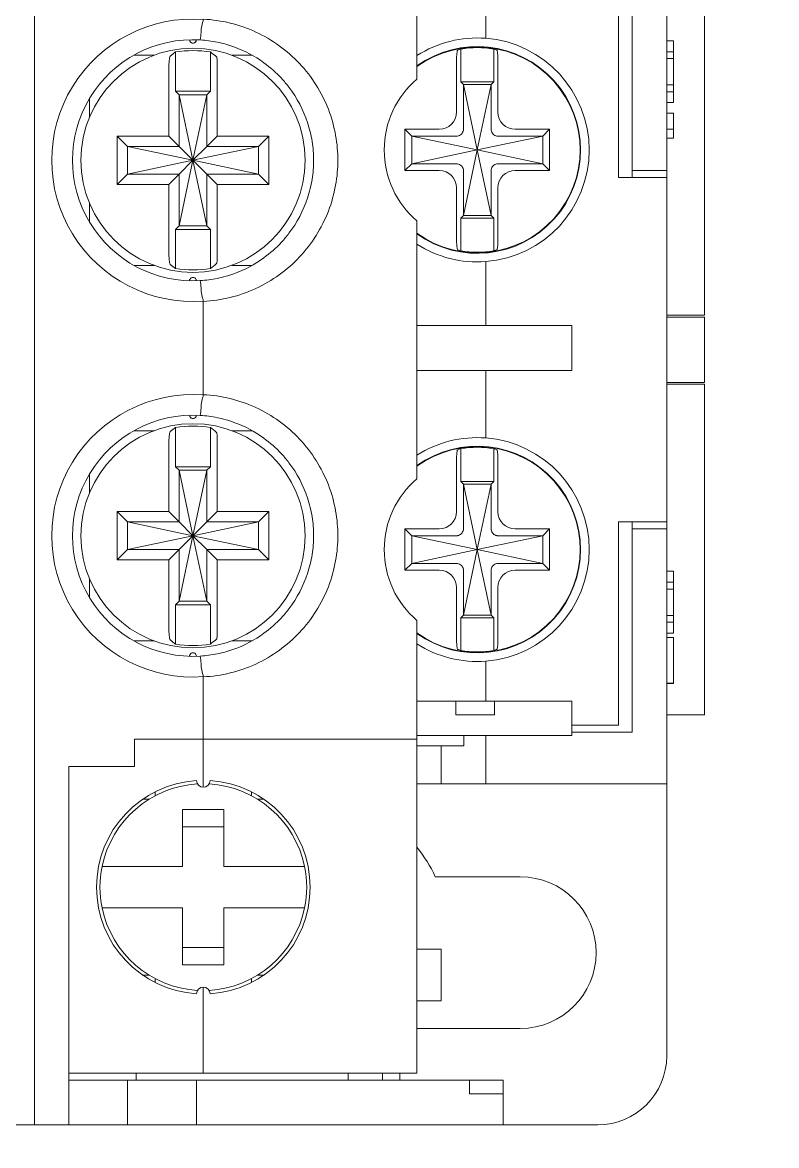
# Model space of a CAD drawing. Header units: millimetres. Extents: x 0 to 5940, y 0 to 4200.
# Drawn here: x 4553.59 to 4575.47, y 2869.21 to 2901.81 of the extents above; entities that cross this region are included whole.
import ezdxf

# ---------------------------------------------------------------- set-up
doc = ezdxf.new("R2010")
doc.units = ezdxf.units.MM
doc.header["$LTSCALE"] = 10
doc.layers.add('가시적인 것(ISO)', color=3, linetype='Continuous', lineweight=5, true_color=0x00ff00)
doc.layers.add('해치(ISO)', color=7, linetype='Continuous', lineweight=5)

msp = doc.modelspace()

# ---------------------------------------------------------------- hatches: boundary and pattern name
at = {"layer": '해치(ISO)'}
h = msp.add_hatch(dxfattribs=at)
h.set_pattern_fill('ANSI31', color=256, scale=254, angle=75.0002, style=0)
h.set_pattern_definition([(120.0002, (0, 0), (-27.49626, -15.87508), [])])
edge = h.paths.add_edge_path()
edge.add_line((4837.737, 3517.714), (4865.237, 3517.714))
edge.add_ellipse((4865.237, 3513.214), major_axis=(0, 4.5), ratio=1, start_angle=270, end_angle=360, ccw=False)
edge.add_line((4869.737, 3513.214), (4869.737, 3485.714))
edge.add_ellipse((4872.737, 3485.714), major_axis=(-3, 0), ratio=1, start_angle=0, end_angle=90)
edge.add_line((4872.737, 3482.714), (4874.737, 3482.714))
edge.add_line((4874.737, 3482.714), (4874.737, 3522.714))
edge.add_line((4874.737, 3522.714), (4834.737, 3522.714))
edge.add_line((4834.737, 3522.714), (4834.737, 3520.714))
edge.add_ellipse((4837.737, 3520.714), major_axis=(-3, 0), ratio=1, start_angle=0, end_angle=90)
edge = h.paths.add_edge_path()
edge.add_line((4079.337, 3482.714), (4081.337, 3482.714))
edge.add_ellipse((4081.337, 3485.714), major_axis=(0, -3), ratio=1, start_angle=0, end_angle=90)
edge.add_line((4084.337, 3485.714), (4084.337, 3513.214))
edge.add_ellipse((4088.837, 3513.214), major_axis=(-4.5, 0), ratio=1, start_angle=270, end_angle=360, ccw=False)
edge.add_line((4088.837, 3517.714), (4116.337, 3517.714))
edge.add_ellipse((4116.337, 3520.714), major_axis=(0, -3), ratio=1, start_angle=0, end_angle=90)
edge.add_line((4119.337, 3520.714), (4119.337, 3522.714))
edge.add_line((4119.337, 3522.714), (4079.337, 3522.714))
edge.add_line((4079.337, 3522.714), (4079.337, 3482.714))
edge = h.paths.add_edge_path()
edge.add_line((4079.337, 2817.314), (4079.337, 2777.314))
edge.add_line((4079.337, 2777.314), (4119.337, 2777.314))
edge.add_line((4119.337, 2777.314), (4119.337, 2779.314))
edge.add_ellipse((4116.337, 2779.314), major_axis=(3, 0), ratio=1, start_angle=0, end_angle=90)
edge.add_line((4116.337, 2782.314), (4088.576, 2782.314))
edge.add_ellipse((4088.576, 2786.814), major_axis=(0, -4.5), ratio=1, start_angle=269.5089, end_angle=360, ccw=False)
edge.add_line((4084.076, 2786.853), (4084.311, 2814.289))
edge.add_ellipse((4081.311, 2814.314), major_axis=(3, -0.026), ratio=1, start_angle=0, end_angle=90.4911)
edge.add_line((4081.311, 2817.314), (4079.337, 2817.314))
edge = h.paths.add_edge_path()
edge.add_line((4869.763, 2814.289), (4869.998, 2786.853))
edge.add_ellipse((4865.499, 2786.814), major_axis=(4.5, 0.039), ratio=1, start_angle=269.5089, end_angle=360, ccw=False)
edge.add_line((4865.499, 2782.314), (4837.737, 2782.314))
edge.add_ellipse((4837.737, 2779.314), major_axis=(0, 3), ratio=1, start_angle=0, end_angle=90)
edge.add_line((4834.737, 2779.314), (4834.737, 2777.314))
edge.add_line((4834.737, 2777.314), (4874.737, 2777.314))
edge.add_line((4874.737, 2777.314), (4874.737, 2817.314))
edge.add_line((4874.737, 2817.314), (4872.763, 2817.314))
edge.add_ellipse((4872.763, 2814.314), major_axis=(0, 3), ratio=1, start_angle=0, end_angle=90.4911)

# ---------------------------------------------------------------- linework, layer by layer
at = {"layer": '가시적인 것(ISO)'}
for p, q in [((4553.937, 2914.814), (4553.937, 2869.814)), ((4565.037, 2914.814), (4565.037, 2900.17)), ((4572.287, 2897.514), (4572.287, 2904.914)), ((4571.287, 2897.514), (4571.287, 2903.414)), ((4570.887, 2903.214), (4570.887, 2897.314)), ((4573.387, 2902.914), (4573.387, 2893.314)), ((4567.037, 2902.614), (4567.037, 2901.355)), ((4558.441, 2901.287), (4558.442, 2901.285)), ((4572.287, 2901.282), (4572.487, 2901.282)), ((4572.487, 2901.282), (4572.487, 2900.965)), ((4556.82, 2900.864), (4557.407, 2900.864)), ((4558.032, 2899.819), (4558.032, 2900.958)), ((4559.042, 2899.819), (4559.042, 2900.958)), ((4559.667, 2900.864), (4560.254, 2900.864)), ((4566.307, 2901.044), (4566.307, 2900.094)), ((4567.267, 2901.044), (4567.267, 2900.094)), ((4568.187, 2900.767), (4568.187, 2900.752)), ((4572.287, 2900.965), (4572.487, 2900.965)), ((4572.287, 2900.768), (4572.487, 2900.768)), ((4572.487, 2900.965), (4572.487, 2900.768)), ((4572.487, 2900.768), (4572.487, 2900.001)), ((4557.837, 2898.514), (4557.837, 2900.52)), ((4559.237, 2900.709), (4559.237, 2898.514)), ((4566.187, 2899.219), (4566.187, 2900.698)), ((4567.387, 2900.698), (4567.387, 2899.219)), ((4568.629, 2900.464), (4568.652, 2900.464)), ((4558.032, 2899.819), (4559.042, 2899.819)), ((4558.137, 2899.714), (4558.032, 2899.819)), ((4558.937, 2899.714), (4559.042, 2899.819)), ((4566.307, 2900.094), (4567.267, 2900.094)), ((4566.387, 2900.014), (4566.307, 2900.094)), ((4566.387, 2900.014), (4566.387, 2898.716)), ((4567.187, 2900.014), (4566.387, 2900.014)), ((4566.787, 2898.114), (4566.387, 2900.014)), ((4566.787, 2898.114), (4567.187, 2900.014)), ((4567.187, 2900.014), (4567.267, 2900.094)), ((4567.187, 2898.716), (4567.187, 2900.014)), ((4572.287, 2900.001), (4572.487, 2900.001)), ((4572.287, 2899.804), (4572.487, 2899.804)), ((4572.487, 2900.001), (4572.487, 2899.804)), ((4572.487, 2899.804), (4572.487, 2899.488)), ((4555.537, 2899.617), (4555.537, 2899.071)), ((4558.537, 2897.814), (4558.137, 2899.714)), ((4558.137, 2899.714), (4558.137, 2898.214)), ((4558.937, 2899.714), (4558.137, 2899.714)), ((4558.537, 2897.814), (4558.937, 2899.714)), ((4558.937, 2898.214), (4558.937, 2899.714)), ((4572.287, 2899.488), (4572.487, 2899.488)), ((4572.287, 2899.179), (4572.487, 2899.179)), ((4572.487, 2899.179), (4572.487, 2898.72)), ((4556.337, 2898.514), (4556.337, 2897.114)), ((4557.837, 2898.514), (4556.337, 2898.514)), ((4556.637, 2898.214), (4556.337, 2898.514)), ((4558.137, 2898.214), (4557.837, 2898.514)), ((4558.937, 2898.214), (4559.237, 2898.514)), ((4560.737, 2898.514), (4559.237, 2898.514)), ((4560.437, 2898.214), (4560.737, 2898.514)), ((4560.737, 2897.114), (4560.737, 2898.514)), ((4564.687, 2898.714), (4564.687, 2897.514)), ((4565.682, 2898.714), (4564.687, 2898.714)), ((4564.887, 2898.514), (4564.687, 2898.714)), ((4564.887, 2898.514), (4564.887, 2897.714)), ((4566.185, 2898.514), (4564.887, 2898.514)), ((4566.787, 2898.114), (4564.887, 2898.514)), ((4566.787, 2898.114), (4568.687, 2898.514)), ((4568.687, 2898.514), (4567.389, 2898.514)), ((4568.887, 2898.714), (4567.892, 2898.714)), ((4568.687, 2898.514), (4568.887, 2898.714)), ((4568.687, 2897.714), (4568.687, 2898.514)), ((4568.887, 2897.514), (4568.887, 2898.714)), ((4572.287, 2898.72), (4572.487, 2898.72)), ((4572.487, 2898.72), (4572.487, 2898.455)), ((4558.537, 2897.814), (4556.637, 2898.214)), ((4556.637, 2898.214), (4556.637, 2897.414)), ((4558.137, 2898.214), (4556.637, 2898.214)), ((4558.537, 2897.814), (4558.137, 2898.214)), ((4558.537, 2897.814), (4558.937, 2898.214)), ((4558.537, 2897.814), (4560.437, 2898.214)), ((4560.437, 2898.214), (4558.937, 2898.214)), ((4560.437, 2897.414), (4560.437, 2898.214)), ((4572.287, 2898.455), (4572.487, 2898.455)), ((4558.537, 2897.814), (4556.637, 2897.414)), ((4558.537, 2897.814), (4558.137, 2895.914)), ((4558.537, 2897.814), (4558.137, 2897.414)), ((4558.537, 2897.814), (4558.937, 2897.414)), ((4558.537, 2897.814), (4560.437, 2897.414)), ((4558.537, 2897.814), (4558.937, 2895.914)), ((4566.787, 2898.114), (4564.887, 2897.714)), ((4566.787, 2898.114), (4566.387, 2896.214)), ((4566.787, 2898.114), (4567.187, 2896.214)), ((4566.787, 2898.114), (4568.687, 2897.714)), ((4564.887, 2897.714), (4564.687, 2897.514)), ((4564.687, 2897.514), (4565.682, 2897.514)), ((4564.887, 2897.714), (4566.185, 2897.714)), ((4566.387, 2897.512), (4566.387, 2896.214)), ((4567.187, 2896.214), (4567.187, 2897.512)), ((4567.389, 2897.714), (4568.687, 2897.714)), ((4567.892, 2897.514), (4568.887, 2897.514)), ((4568.687, 2897.714), (4568.887, 2897.514)), ((4571.287, 2897.314), (4571.287, 2897.514)), ((4571.287, 2897.514), (4572.287, 2897.514)), ((4572.287, 2897.514), (4572.287, 2897.314)), ((4556.637, 2897.414), (4556.337, 2897.114)), ((4556.637, 2897.414), (4558.137, 2897.414)), ((4558.137, 2897.414), (4557.837, 2897.114)), ((4558.137, 2897.414), (4558.137, 2895.914)), ((4558.937, 2897.414), (4559.237, 2897.114)), ((4558.937, 2895.914), (4558.937, 2897.414)), ((4558.937, 2897.414), (4560.437, 2897.414)), ((4560.437, 2897.414), (4560.737, 2897.114)), ((4572.287, 2897.314), (4570.887, 2897.314)), ((4572.287, 2887.314), (4572.287, 2897.314)), ((4556.337, 2897.114), (4557.837, 2897.114)), ((4557.837, 2895.108), (4557.837, 2897.114)), ((4559.237, 2897.114), (4559.237, 2894.919)), ((4559.237, 2897.114), (4560.737, 2897.114)), ((4566.187, 2895.53), (4566.187, 2897.009)), ((4567.387, 2897.009), (4567.387, 2895.53)), ((4555.537, 2896.558), (4555.537, 2896.012)), ((4566.387, 2896.214), (4566.307, 2896.134)), ((4566.387, 2896.214), (4567.187, 2896.214)), ((4567.187, 2896.214), (4567.267, 2896.134)), ((4558.137, 2895.914), (4558.032, 2895.809)), ((4558.137, 2895.914), (4558.937, 2895.914)), ((4558.937, 2895.914), (4559.042, 2895.809)), ((4565.037, 2896.058), (4565.037, 2888.57)), ((4566.307, 2896.134), (4567.267, 2896.134)), ((4566.307, 2896.134), (4566.307, 2895.185)), ((4567.267, 2896.134), (4567.267, 2895.185)), ((4558.032, 2895.809), (4559.042, 2895.809)), ((4558.032, 2894.671), (4558.032, 2895.809)), ((4559.042, 2894.671), (4559.042, 2895.809)), ((4557.407, 2894.764), (4556.82, 2894.764)), ((4560.254, 2894.764), (4559.667, 2894.764)), ((4567.037, 2894.874), (4567.037, 2893.014)), ((4558.632, 2894.346), (4558.633, 2894.344)), ((4558.837, 2893.719), (4558.837, 2891.01)), ((4572.287, 2893.314), (4573.387, 2893.314)), ((4573.387, 2893.264), (4572.287, 2893.264)), ((4573.387, 2891.364), (4573.387, 2893.264)), ((4565.037, 2893.014), (4569.537, 2893.014)), ((4569.537, 2893.014), (4569.537, 2891.714)), ((4565.037, 2891.714), (4569.537, 2891.714)), ((4567.037, 2891.714), (4567.037, 2889.755)), ((4572.287, 2891.364), (4573.387, 2891.364)), ((4572.287, 2891.314), (4573.387, 2891.314)), ((4573.387, 2891.314), (4573.387, 2881.714)), ((4558.441, 2890.387), (4558.442, 2890.385)), ((4558.032, 2888.919), (4558.032, 2890.058)), ((4559.042, 2888.919), (4559.042, 2890.058)), ((4556.82, 2889.964), (4557.407, 2889.964)), ((4559.237, 2889.809), (4559.237, 2887.614)), ((4559.667, 2889.964), (4560.254, 2889.964)), ((4557.837, 2887.614), (4557.837, 2889.62)), ((4566.307, 2889.444), (4566.307, 2888.494)), ((4567.267, 2889.444), (4567.267, 2888.494)), ((4566.187, 2887.619), (4566.187, 2889.098)), ((4567.387, 2889.098), (4567.387, 2887.619)), ((4555.537, 2888.717), (4555.537, 2888.171)), ((4558.032, 2888.919), (4559.042, 2888.919)), ((4558.137, 2888.814), (4558.032, 2888.919)), ((4558.537, 2886.914), (4558.137, 2888.814)), ((4558.137, 2888.814), (4558.137, 2887.314)), ((4558.937, 2888.814), (4558.137, 2888.814)), ((4558.537, 2886.914), (4558.937, 2888.814)), ((4558.937, 2888.814), (4559.042, 2888.919)), ((4558.937, 2887.314), (4558.937, 2888.814)), ((4566.307, 2888.494), (4567.267, 2888.494)), ((4566.387, 2888.414), (4566.307, 2888.494)), ((4566.387, 2888.414), (4566.387, 2887.116)), ((4567.187, 2888.414), (4566.387, 2888.414)), ((4566.787, 2886.514), (4566.387, 2888.414)), ((4566.787, 2886.514), (4567.187, 2888.414)), ((4567.187, 2888.414), (4567.267, 2888.494)), ((4567.187, 2887.116), (4567.187, 2888.414)), ((4556.337, 2887.614), (4556.337, 2886.214)), ((4557.837, 2887.614), (4556.337, 2887.614)), ((4556.637, 2887.314), (4556.337, 2887.614)), ((4558.137, 2887.314), (4557.837, 2887.614)), ((4558.937, 2887.314), (4559.237, 2887.614)), ((4560.737, 2887.614), (4559.237, 2887.614)), ((4560.437, 2887.314), (4560.737, 2887.614)), ((4560.737, 2886.214), (4560.737, 2887.614)), ((4558.537, 2886.914), (4556.637, 2887.314)), ((4556.637, 2887.314), (4556.637, 2886.514)), ((4558.137, 2887.314), (4556.637, 2887.314)), ((4558.537, 2886.914), (4558.137, 2887.314)), ((4558.537, 2886.914), (4558.937, 2887.314)), ((4558.537, 2886.914), (4560.437, 2887.314)), ((4560.437, 2887.314), (4558.937, 2887.314)), ((4560.437, 2886.514), (4560.437, 2887.314)), ((4564.687, 2887.114), (4564.687, 2885.914)), ((4565.682, 2887.114), (4564.687, 2887.114)), ((4564.887, 2886.914), (4564.687, 2887.114)), ((4568.887, 2887.114), (4567.892, 2887.114)), ((4568.687, 2886.914), (4568.887, 2887.114)), ((4568.887, 2885.914), (4568.887, 2887.114)), ((4570.887, 2881.414), (4570.887, 2887.314)), ((4572.287, 2887.314), (4570.887, 2887.314)), ((4571.287, 2887.114), (4571.287, 2887.314)), ((4571.287, 2881.214), (4571.287, 2887.114)), ((4571.287, 2887.114), (4572.287, 2887.114)), ((4572.287, 2887.314), (4572.287, 2887.114)), ((4572.287, 2879.714), (4572.287, 2887.114)), ((4558.537, 2886.914), (4556.637, 2886.514)), ((4558.537, 2886.914), (4558.137, 2885.014)), ((4558.537, 2886.914), (4558.137, 2886.514)), ((4558.537, 2886.914), (4558.937, 2886.514)), ((4558.537, 2886.914), (4560.437, 2886.514)), ((4558.537, 2886.914), (4558.937, 2885.014)), ((4564.887, 2886.914), (4564.887, 2886.114)), ((4566.185, 2886.914), (4564.887, 2886.914)), ((4566.787, 2886.514), (4564.887, 2886.914)), ((4566.787, 2886.514), (4568.687, 2886.914)), ((4568.687, 2886.914), (4567.389, 2886.914)), ((4568.687, 2886.114), (4568.687, 2886.914)), ((4556.637, 2886.514), (4556.337, 2886.214)), ((4556.637, 2886.514), (4558.137, 2886.514)), ((4558.137, 2886.514), (4557.837, 2886.214)), ((4558.137, 2886.514), (4558.137, 2885.014)), ((4558.937, 2886.514), (4559.237, 2886.214)), ((4558.937, 2885.014), (4558.937, 2886.514)), ((4558.937, 2886.514), (4560.437, 2886.514)), ((4560.437, 2886.514), (4560.737, 2886.214)), ((4566.787, 2886.514), (4564.887, 2886.114)), ((4566.787, 2886.514), (4566.387, 2884.614)), ((4566.787, 2886.514), (4567.187, 2884.614)), ((4566.787, 2886.514), (4568.687, 2886.114)), ((4556.337, 2886.214), (4557.837, 2886.214)), ((4557.837, 2884.208), (4557.837, 2886.214)), ((4559.237, 2886.214), (4559.237, 2884.019)), ((4559.237, 2886.214), (4560.737, 2886.214)), ((4564.887, 2886.114), (4564.687, 2885.914)), ((4564.887, 2886.114), (4566.185, 2886.114)), ((4567.389, 2886.114), (4568.687, 2886.114)), ((4568.687, 2886.114), (4568.887, 2885.914)), ((4564.687, 2885.914), (4565.682, 2885.914)), ((4566.387, 2885.912), (4566.387, 2884.614)), ((4567.187, 2884.614), (4567.187, 2885.912)), ((4567.892, 2885.914), (4568.887, 2885.914)), ((4572.287, 2885.882), (4572.487, 2885.882)), ((4572.487, 2885.882), (4572.487, 2885.565)), ((4555.537, 2885.658), (4555.537, 2885.112)), ((4572.287, 2885.565), (4572.487, 2885.565)), ((4572.487, 2885.565), (4572.487, 2885.368)), ((4566.187, 2883.93), (4566.187, 2885.409)), ((4567.387, 2885.409), (4567.387, 2883.93)), ((4572.287, 2885.368), (4572.487, 2885.368)), ((4572.487, 2885.368), (4572.487, 2884.601)), ((4558.137, 2885.014), (4558.032, 2884.909)), ((4558.032, 2884.909), (4559.042, 2884.909)), ((4558.032, 2883.771), (4558.032, 2884.909)), ((4558.137, 2885.014), (4558.937, 2885.014)), ((4558.937, 2885.014), (4559.042, 2884.909)), ((4559.042, 2883.771), (4559.042, 2884.909)), ((4565.037, 2884.458), (4565.037, 2881.014)), ((4566.387, 2884.614), (4566.307, 2884.534)), ((4566.307, 2884.534), (4567.267, 2884.534)), ((4566.307, 2884.534), (4566.307, 2883.585)), ((4566.387, 2884.614), (4567.187, 2884.614)), ((4567.187, 2884.614), (4567.267, 2884.534)), ((4567.267, 2884.534), (4567.267, 2883.585)), ((4572.287, 2884.601), (4572.487, 2884.601)), ((4572.487, 2884.601), (4572.487, 2884.404)), ((4568.652, 2884.164), (4568.629, 2884.164)), ((4572.287, 2884.404), (4572.487, 2884.404)), ((4572.487, 2884.404), (4572.487, 2884.088)), ((4557.407, 2883.864), (4556.82, 2883.864)), ((4560.254, 2883.864), (4559.667, 2883.864)), ((4568.187, 2883.877), (4568.187, 2883.861)), ((4572.287, 2884.088), (4572.487, 2884.088)), ((4572.287, 2883.965), (4572.487, 2883.965)), ((4572.487, 2883.965), (4572.487, 2882.635)), ((4558.632, 2883.446), (4558.633, 2883.444)), ((4567.037, 2883.274), (4567.037, 2882.114)), ((4558.837, 2882.819), (4558.837, 2881.014)), ((4572.287, 2882.635), (4572.487, 2882.635)), ((4572.287, 2882.63), (4572.487, 2882.63)), ((4572.487, 2882.63), (4572.487, 2882.635)), ((4565.037, 2882.114), (4566.162, 2882.114)), ((4567.287, 2882.114), (4566.162, 2882.114)), ((4566.162, 2881.714), (4566.162, 2882.114)), ((4567.287, 2882.114), (4569.537, 2882.114)), ((4567.287, 2881.714), (4567.287, 2882.114)), ((4569.537, 2882.114), (4569.537, 2881.114)), ((4567.287, 2881.714), (4566.162, 2881.714)), ((4572.287, 2881.714), (4573.387, 2881.714)), ((4569.537, 2881.414), (4570.887, 2881.414)), ((4571.287, 2881.214), (4569.537, 2881.214)), ((4558.837, 2881.014), (4556.837, 2881.014)), ((4556.837, 2881.014), (4556.837, 2880.214)), ((4558.837, 2879.614), (4558.837, 2881.014)), ((4558.837, 2881.014), (4565.037, 2881.014)), ((4565.037, 2881.114), (4569.537, 2881.114)), ((4565.037, 2881.014), (4565.037, 2871.314)), ((4566.401, 2881.114), (4566.401, 2880.814)), ((4567.037, 2879.714), (4567.037, 2881.114)), ((4565.901, 2880.814), (4565.037, 2880.814)), ((4565.737, 2879.714), (4565.737, 2880.814)), ((4565.901, 2880.814), (4566.401, 2880.814)), ((4554.937, 2869.814), (4554.937, 2880.214)), ((4556.837, 2880.214), (4554.937, 2880.214)), ((4565.737, 2879.714), (4565.037, 2879.714)), ((4566.237, 2879.714), (4565.737, 2879.714)), ((4567.037, 2879.714), (4566.237, 2879.714)), ((4567.037, 2879.714), (4572.287, 2879.714)), ((4572.287, 2879.714), (4572.287, 2871.814)), ((4557.257, 2879.264), (4557.074, 2879.264)), ((4557.437, 2879.48), (4557.437, 2879.368)), ((4560.237, 2879.48), (4560.237, 2879.368)), ((4560.6, 2879.264), (4560.418, 2879.264)), ((4558.237, 2877.314), (4558.237, 2878.964)), ((4559.437, 2878.964), (4558.237, 2878.964)), ((4559.437, 2877.314), (4559.437, 2878.964)), ((4558.237, 2878.464), (4559.437, 2878.464)), ((4556.205, 2877.314), (4558.237, 2877.314)), ((4559.437, 2877.314), (4561.47, 2877.314)), ((4568.037, 2877.014), (4565.568, 2877.014)), ((4556.205, 2876.114), (4558.237, 2876.114)), ((4558.237, 2874.464), (4558.237, 2876.114)), ((4559.437, 2876.114), (4561.47, 2876.114)), ((4559.437, 2874.464), (4559.437, 2876.114)), ((4558.237, 2874.964), (4559.437, 2874.964)), ((4565.037, 2874.914), (4565.737, 2874.914)), ((4565.737, 2873.414), (4565.737, 2874.914)), ((4559.437, 2874.464), (4558.237, 2874.464)), ((4557.257, 2874.164), (4557.074, 2874.164)), ((4557.437, 2873.948), (4557.437, 2874.061)), ((4560.237, 2873.948), (4560.237, 2874.061)), ((4560.6, 2874.164), (4560.418, 2874.164)), ((4558.837, 2871.314), (4558.837, 2873.814)), ((4565.737, 2873.414), (4565.037, 2873.414)), ((4565.037, 2872.614), (4568.037, 2872.614)), ((4558.837, 2871.314), (4554.937, 2871.314)), ((4556.637, 2871.114), (4554.937, 2871.114)), ((4556.637, 2871.114), (4558.637, 2871.114)), ((4556.637, 2869.814), (4556.637, 2871.114)), ((4556.887, 2871.114), (4556.887, 2871.314)), ((4558.637, 2871.114), (4566.558, 2871.114)), ((4558.637, 2871.114), (4558.637, 2870.514)), ((4558.837, 2871.314), (4565.037, 2871.314)), ((4563.037, 2871.114), (4563.037, 2871.314)), ((4564.037, 2871.314), (4564.037, 2871.114)), ((4564.537, 2871.114), (4564.537, 2871.314)), ((4566.558, 2871.114), (4566.558, 2870.714)), ((4566.558, 2871.114), (4567.537, 2871.114)), ((4567.537, 2871.114), (4567.537, 2870.714)), ((4558.637, 2869.814), (4558.637, 2870.514)), ((4567.537, 2870.714), (4566.558, 2870.714)), ((4567.537, 2869.814), (4567.537, 2870.714)), ((4553.937, 2869.814), (4552.937, 2869.814)), ((4553.937, 2869.814), (4554.937, 2869.814)), ((4554.937, 2869.814), (4556.637, 2869.814)), ((4558.637, 2869.814), (4556.637, 2869.814)), ((4558.637, 2869.814), (4567.537, 2869.814)), ((4570.287, 2869.814), (4567.537, 2869.814))]:
    msp.add_line(p, q, dxfattribs=at)
for centre in [(4558.537, 2897.814), (4558.537, 2886.914)]:
    msp.add_circle(centre, 3.253, dxfattribs=at)
for centre, radius, start, end in [((4558.537, 2897.814), 4.1, 85.8277, 274.1723), ((4558.537, 2897.814), 3.5, 86.5388, 273.4616), ((4558.537, 2901.316), 0.1, 182.0242, 357.997), ((4558.537, 2901.314), 0.1, 197.2693, 359.1816), ((4566.787, 2898.114), 3.25, 85.5883, 122.579), ((4566.787, 2898.114), 3, 234.3147, 125.6853), ((4566.787, 2898.114), 2.986, 234.1203, 125.8797), ((4566.787, 2898.114), 2.969, 80.6948, 99.3052), ((4566.787, 2898.114), 3.25, 274.4117, 85.5883), ((4558.537, 2897.814), 3.184, 80.8733, 99.1267), ((4566.787, 2898.114), 2.7, 130.4021, 229.5979), ((4566.787, 2898.114), 3.25, 237.421, 274.4117), ((4566.787, 2898.114), 2.969, 260.6948, 279.3052), ((4558.537, 2897.814), 3.184, 260.8733, 279.1267), ((4558.537, 2894.316), 0.1, 359.6124, 180.3664), ((4558.537, 2894.314), 0.1, 0.8184, 17.2693), ((4558.537, 2886.914), 4.1, 85.8277, 274.1723), ((4558.537, 2886.914), 3.5, 86.5388, 273.4616), ((4558.537, 2890.416), 0.1, 182.0242, 357.997), ((4558.537, 2890.414), 0.1, 197.2693, 359.1705), ((4558.537, 2886.914), 3.184, 80.8733, 99.1267), ((4566.787, 2886.514), 3.25, 85.5883, 122.579), ((4566.787, 2886.514), 3.25, 274.4117, 85.5883), ((4566.787, 2886.514), 3, 234.3147, 125.6853), ((4566.787, 2886.514), 2.986, 234.1203, 125.8797), ((4566.787, 2886.514), 2.969, 80.6948, 99.3052), ((4566.787, 2886.514), 2.7, 130.4021, 229.5979), ((4558.537, 2886.914), 3.184, 260.8733, 279.1267), ((4558.537, 2883.416), 0.1, 359.6124, 180.3664), ((4566.787, 2886.514), 3.25, 237.421, 274.4117), ((4566.787, 2886.514), 2.969, 260.6948, 279.3052), ((4558.537, 2883.414), 0.1, 1.2585, 17.2693), ((4558.837, 2876.714), 3.1, 93.6971, 266.3029), ((4558.837, 2876.714), 3, 93.2546, 168.463), ((4558.837, 2879.814), 0.2, 181.8486, 270), ((4558.837, 2879.814), 0.2, 270, 358.1514), ((4558.837, 2876.714), 3, 11.537, 86.7454), ((4558.837, 2876.714), 3.1, 273.6971, 86.3029), ((4561.837, 2875.314), 4.1, 24.4963, 38.6947), ((4558.837, 2876.714), 3, 168.463, 191.537), ((4558.837, 2876.714), 3, 348.463, 11.537), ((4568.037, 2874.814), 2.2, 270, 90), ((4558.837, 2876.714), 3, 191.537, 266.7454), ((4558.837, 2876.714), 3, 273.2546, 348.463), ((4558.837, 2873.614), 0.2, 90, 178.1514), ((4558.837, 2873.614), 0.2, 1.8486, 90), ((4570.287, 2871.814), 2, 270, 0)]:
    msp.add_arc(centre, radius, start, end, dxfattribs=at)
for centre, major_axis, ratio, start_param, end_param in [((4561.612, 2897.814), (-5.272, 0), 0.812287, 5.45886, 5.499406), ((4559.222, 2900.712), (0, 0.103), 0.145709, 4.680673, 6.162078), ((4567.19, 2632.561), (0.023, 268.637), 0.099501, 0.03389, 0.037279), ((4566.385, 2632.561), (-0.023, 268.637), 0.099501, 6.245907, 6.249295), ((4565.649, 2899.253), (-0.393, 0.393), 0.939231, 2.387521, 3.895664), ((4567.926, 2899.253), (0.393, 0.393), 0.939231, 2.387521, 3.895664), ((4565.649, 2896.976), (-0.393, -0.393), 0.939231, 2.387521, 3.895664), ((4567.926, 2896.976), (0.393, -0.393), 0.939231, 2.387521, 3.895664), ((4567.19, 3163.667), (0.023, -268.637), 0.099501, 6.245907, 6.249295), ((4566.385, 3163.667), (-0.023, -268.637), 0.099501, 0.03389, 0.037279), ((4559.222, 2894.916), (0, -0.103), 0.145709, 0.121107, 1.602512), ((4561.612, 2897.814), (-5.272, 0), 0.812287, 0.783779, 0.824325), ((4561.612, 2886.914), (-5.272, 0), 0.812287, 5.45886, 5.499406), ((4559.222, 2889.812), (0, 0.103), 0.145709, 4.680673, 6.162078), ((4567.19, 2620.961), (0.023, 268.637), 0.099501, 0.03389, 0.037279), ((4566.385, 2620.961), (-0.023, 268.637), 0.099501, 6.245907, 6.249295), ((4565.649, 2887.653), (-0.393, 0.393), 0.939231, 2.387521, 3.895664), ((4567.926, 2887.653), (0.393, 0.393), 0.939231, 2.387521, 3.895664), ((4565.649, 2885.376), (-0.393, -0.393), 0.939231, 2.387521, 3.895664), ((4567.926, 2885.376), (0.393, -0.393), 0.939231, 2.387521, 3.895664), ((4561.612, 2886.914), (-5.272, 0), 0.812287, 0.783779, 0.824325), ((4559.222, 2884.016), (0, -0.103), 0.145709, 0.121107, 1.602512), ((4567.19, 3152.067), (0.023, -268.637), 0.099501, 6.245907, 6.249295), ((4566.385, 3152.067), (-0.023, -268.637), 0.099501, 0.03389, 0.037279)]:
    msp.add_ellipse(centre, major_axis=major_axis, ratio=ratio, start_param=start_param, end_param=end_param, dxfattribs=at)
for points, knots in [([(4558.837, 2901.906), (4558.832, 2901.845), (4558.775, 2901.721), (4558.775, 2901.522), (4558.756, 2901.381), (4558.749, 2901.308)], [0, 0, 0, 0, 0.3333333, 0.6666667, 0.9999891, 0.9999891, 0.9999891, 0.9999891]), ([(4562.742, 2897.814), (4562.742, 2898.275), (4562.662, 2898.785), (4562.275, 2899.787), (4561.989, 2900.238), (4561.27, 2901.005), (4560.838, 2901.316), (4559.88, 2901.758), (4559.363, 2901.884), (4558.837, 2901.91)], [0.0000087, 0.0000087, 0.0000087, 0.0000087, 0.1381093, 0.1381093, 0.2717903, 0.2717903, 0.4060661, 0.4060661, 0.540836, 0.540836, 0.540836, 0.540836]), ([(4562.037, 2897.814), (4562.037, 2897.998), (4562.023, 2898.181), (4561.965, 2898.548), (4561.92, 2898.732), (4561.739, 2899.28), (4561.557, 2899.626), (4561.254, 2900.024), (4561.181, 2900.111), (4560.95, 2900.36), (4560.78, 2900.511), (4560.329, 2900.839), (4560.035, 2900.995), (4559.567, 2901.163), (4559.407, 2901.209), (4559.081, 2901.276), (4558.915, 2901.298), (4558.749, 2901.308)], [-0.5346584, -0.5346584, -0.5346584, -0.5346584, -0.479628, -0.479628, -0.4229839, -0.4229839, -0.3059521, -0.3059521, -0.2716372, -0.2716372, -0.2029944, -0.2029944, -0.101924, -0.101924, -0.0511317, -0.0511317, -0.0000024, -0.0000024, -0.0000024, -0.0000024]), ([(4557.878, 2900.837), (4557.874, 2900.834), (4557.869, 2900.824), (4557.86, 2900.797), (4557.854, 2900.77), (4557.847, 2900.715), (4557.843, 2900.676), (4557.839, 2900.604), (4557.837, 2900.559), (4557.837, 2900.52)], [-0.17876728, -0.17876728, -0.17876728, -0.17876728, -0.17013354, -0.17013354, -0.1586667, -0.1586667, -0.1470591, -0.1470591, -0.13549575, -0.13549575, -0.13549575, -0.13549575]), ([(4566.217, 2901.011), (4566.213, 2901.01), (4566.209, 2901.001), (4566.202, 2900.971), (4566.199, 2900.945), (4566.193, 2900.891), (4566.191, 2900.853), (4566.188, 2900.782), (4566.187, 2900.737), (4566.187, 2900.698)], [-0.17980618, -0.17980618, -0.17980618, -0.17980618, -0.16921375, -0.16921375, -0.15789712, -0.15789712, -0.14644246, -0.14644246, -0.1349595, -0.1349595, -0.1349595, -0.1349595]), ([(4567.387, 2900.698), (4567.387, 2900.737), (4567.386, 2900.782), (4567.384, 2900.853), (4567.381, 2900.891), (4567.376, 2900.945), (4567.372, 2900.971), (4567.365, 2901.001), (4567.361, 2901.01), (4567.358, 2901.011)], [-0.04536887, -0.04536887, -0.04536887, -0.04536887, -0.03388591, -0.03388591, -0.02243125, -0.02243125, -0.01111462, -0.01111462, -0.00052219, -0.00052219, -0.00052219, -0.00052219]), ([(4566.209, 2898.516), (4566.212, 2898.516), (4566.214, 2898.517), (4566.236, 2898.52), (4566.256, 2898.527), (4566.294, 2898.548), (4566.312, 2898.561), (4566.341, 2898.59), (4566.354, 2898.607), (4566.374, 2898.645), (4566.381, 2898.666), (4566.385, 2898.688), (4566.385, 2898.69), (4566.386, 2898.692)], [-0.22101525, -0.22101525, -0.22101525, -0.22101525, -0.22033952, -0.22033952, -0.21426387, -0.21426387, -0.20818821, -0.20818821, -0.20211255, -0.20211255, -0.19603689, -0.19603689, -0.19536116, -0.19536116, -0.19536116, -0.19536116]), ([(4567.189, 2898.692), (4567.189, 2898.69), (4567.19, 2898.688), (4567.193, 2898.666), (4567.2, 2898.645), (4567.221, 2898.607), (4567.234, 2898.59), (4567.263, 2898.561), (4567.28, 2898.548), (4567.318, 2898.527), (4567.339, 2898.52), (4567.361, 2898.517), (4567.363, 2898.516), (4567.365, 2898.516)], [0.01709808, 0.01709808, 0.01709808, 0.01709808, 0.01777381, 0.01777381, 0.02384946, 0.02384946, 0.02992512, 0.02992512, 0.03600078, 0.03600078, 0.04207644, 0.04207644, 0.04275217, 0.04275217, 0.04275217, 0.04275217]), ([(4558.749, 2894.321), (4558.915, 2894.331), (4559.081, 2894.353), (4559.407, 2894.42), (4559.567, 2894.465), (4560.035, 2894.634), (4560.329, 2894.789), (4560.78, 2895.118), (4560.95, 2895.269), (4561.181, 2895.518), (4561.254, 2895.605), (4561.557, 2896.003), (4561.739, 2896.349), (4561.92, 2896.897), (4561.965, 2897.081), (4562.023, 2897.448), (4562.037, 2897.631), (4562.037, 2897.814)], [-0.5343716, -0.5343716, -0.5343716, -0.5343716, -0.4832641, -0.4832641, -0.4324929, -0.4324929, -0.3314506, -0.3314506, -0.2628377, -0.2628377, -0.2285422, -0.2285422, -0.1115859, -0.1115859, -0.0549919, -0.0549919, -0.0000179, -0.0000179, -0.0000179, -0.0000179]), ([(4558.837, 2893.719), (4559.363, 2893.744), (4559.88, 2893.87), (4560.838, 2894.313), (4561.27, 2894.623), (4561.99, 2895.391), (4562.275, 2895.843), (4562.66, 2896.839), (4562.742, 2897.347), (4562.742, 2897.814)], [0.0003312, 0.0003312, 0.0003312, 0.0003312, 0.1605799, 0.1605799, 0.3203218, 0.3203218, 0.479331, 0.479331, 0.6418624, 0.6418624, 0.6418624, 0.6418624]), ([(4566.386, 2897.537), (4566.385, 2897.539), (4566.385, 2897.541), (4566.381, 2897.563), (4566.374, 2897.583), (4566.354, 2897.621), (4566.341, 2897.639), (4566.312, 2897.668), (4566.294, 2897.681), (4566.256, 2897.701), (4566.236, 2897.708), (4566.214, 2897.712), (4566.212, 2897.712), (4566.209, 2897.713)], [0.01709808, 0.01709808, 0.01709808, 0.01709808, 0.01777381, 0.01777381, 0.02384946, 0.02384946, 0.02992512, 0.02992512, 0.03600078, 0.03600078, 0.04207644, 0.04207644, 0.04275217, 0.04275217, 0.04275217, 0.04275217]), ([(4567.365, 2897.713), (4567.363, 2897.712), (4567.361, 2897.712), (4567.339, 2897.708), (4567.318, 2897.701), (4567.28, 2897.681), (4567.263, 2897.668), (4567.234, 2897.639), (4567.221, 2897.621), (4567.2, 2897.583), (4567.193, 2897.563), (4567.19, 2897.541), (4567.189, 2897.539), (4567.189, 2897.537)], [-0.22101525, -0.22101525, -0.22101525, -0.22101525, -0.22033952, -0.22033952, -0.21426387, -0.21426387, -0.20818821, -0.20818821, -0.20211255, -0.20211255, -0.19603689, -0.19603689, -0.19536116, -0.19536116, -0.19536116, -0.19536116]), ([(4566.187, 2895.53), (4566.187, 2895.492), (4566.188, 2895.447), (4566.191, 2895.376), (4566.193, 2895.338), (4566.199, 2895.283), (4566.202, 2895.257), (4566.209, 2895.228), (4566.213, 2895.218), (4566.217, 2895.217)], [-0.04536887, -0.04536887, -0.04536887, -0.04536887, -0.03388591, -0.03388591, -0.02243125, -0.02243125, -0.01111462, -0.01111462, -0.00052219, -0.00052219, -0.00052219, -0.00052219]), ([(4567.358, 2895.217), (4567.361, 2895.218), (4567.365, 2895.228), (4567.372, 2895.257), (4567.376, 2895.283), (4567.381, 2895.338), (4567.384, 2895.376), (4567.386, 2895.447), (4567.387, 2895.492), (4567.387, 2895.53)], [-0.17980618, -0.17980618, -0.17980618, -0.17980618, -0.16921375, -0.16921375, -0.15789712, -0.15789712, -0.14644246, -0.14644246, -0.1349595, -0.1349595, -0.1349595, -0.1349595]), ([(4557.837, 2895.108), (4557.837, 2895.07), (4557.839, 2895.024), (4557.843, 2894.953), (4557.847, 2894.914), (4557.854, 2894.858), (4557.86, 2894.832), (4557.869, 2894.804), (4557.874, 2894.795), (4557.878, 2894.791)], [-0.04583445, -0.04583445, -0.04583445, -0.04583445, -0.0342711, -0.0342711, -0.02266351, -0.02266351, -0.01119667, -0.01119667, -0.00256293, -0.00256293, -0.00256293, -0.00256293]), ([(4558.749, 2894.321), (4558.756, 2894.248), (4558.775, 2894.107), (4558.775, 2893.908), (4558.832, 2893.783), (4558.837, 2893.722)], [0.0000195, 0.0000195, 0.0000195, 0.0000195, 0.3333333, 0.6666667, 1, 1, 1, 1]), ([(4558.837, 2891.006), (4558.832, 2890.945), (4558.775, 2890.821), (4558.775, 2890.622), (4558.756, 2890.481), (4558.749, 2890.408)], [0, 0, 0, 0, 0.3333333, 0.6666667, 0.9999891, 0.9999891, 0.9999891, 0.9999891]), ([(4562.742, 2886.914), (4562.742, 2887.375), (4562.662, 2887.885), (4562.275, 2888.887), (4561.989, 2889.338), (4561.27, 2890.105), (4560.838, 2890.416), (4559.88, 2890.858), (4559.363, 2890.984), (4558.837, 2891.01)], [0.0000087, 0.0000087, 0.0000087, 0.0000087, 0.1381093, 0.1381093, 0.2717903, 0.2717903, 0.4060661, 0.4060661, 0.540836, 0.540836, 0.540836, 0.540836]), ([(4562.037, 2886.914), (4562.037, 2887.098), (4562.023, 2887.281), (4561.965, 2887.648), (4561.92, 2887.832), (4561.739, 2888.38), (4561.557, 2888.726), (4561.254, 2889.124), (4561.181, 2889.211), (4560.95, 2889.46), (4560.78, 2889.611), (4560.329, 2889.939), (4560.035, 2890.095), (4559.567, 2890.263), (4559.407, 2890.309), (4559.081, 2890.376), (4558.915, 2890.398), (4558.749, 2890.408)], [-0.5346584, -0.5346584, -0.5346584, -0.5346584, -0.479628, -0.479628, -0.4229839, -0.4229839, -0.3059521, -0.3059521, -0.2716372, -0.2716372, -0.2029944, -0.2029944, -0.101924, -0.101924, -0.0511317, -0.0511317, -0.0000024, -0.0000024, -0.0000024, -0.0000024]), ([(4557.878, 2889.937), (4557.874, 2889.934), (4557.869, 2889.924), (4557.86, 2889.897), (4557.854, 2889.87), (4557.847, 2889.815), (4557.843, 2889.776), (4557.839, 2889.704), (4557.837, 2889.659), (4557.837, 2889.62)], [-0.17876728, -0.17876728, -0.17876728, -0.17876728, -0.17013354, -0.17013354, -0.1586667, -0.1586667, -0.1470591, -0.1470591, -0.13549575, -0.13549575, -0.13549575, -0.13549575]), ([(4566.217, 2889.411), (4566.213, 2889.41), (4566.209, 2889.401), (4566.202, 2889.371), (4566.199, 2889.345), (4566.193, 2889.291), (4566.191, 2889.253), (4566.188, 2889.182), (4566.187, 2889.137), (4566.187, 2889.098)], [-0.17980618, -0.17980618, -0.17980618, -0.17980618, -0.16921375, -0.16921375, -0.15789712, -0.15789712, -0.14644246, -0.14644246, -0.1349595, -0.1349595, -0.1349595, -0.1349595]), ([(4567.387, 2889.098), (4567.387, 2889.137), (4567.386, 2889.182), (4567.384, 2889.253), (4567.381, 2889.291), (4567.376, 2889.345), (4567.372, 2889.371), (4567.365, 2889.401), (4567.361, 2889.41), (4567.358, 2889.411)], [-0.04536887, -0.04536887, -0.04536887, -0.04536887, -0.03388591, -0.03388591, -0.02243125, -0.02243125, -0.01111462, -0.01111462, -0.00052219, -0.00052219, -0.00052219, -0.00052219]), ([(4566.209, 2886.916), (4566.212, 2886.916), (4566.214, 2886.917), (4566.236, 2886.92), (4566.256, 2886.927), (4566.294, 2886.948), (4566.312, 2886.961), (4566.341, 2886.99), (4566.354, 2887.007), (4566.374, 2887.045), (4566.381, 2887.066), (4566.385, 2887.088), (4566.385, 2887.09), (4566.386, 2887.092)], [-0.22101525, -0.22101525, -0.22101525, -0.22101525, -0.22033952, -0.22033952, -0.21426387, -0.21426387, -0.20818821, -0.20818821, -0.20211255, -0.20211255, -0.19603689, -0.19603689, -0.19536116, -0.19536116, -0.19536116, -0.19536116]), ([(4567.189, 2887.092), (4567.189, 2887.09), (4567.19, 2887.088), (4567.193, 2887.066), (4567.2, 2887.045), (4567.221, 2887.007), (4567.234, 2886.99), (4567.263, 2886.961), (4567.28, 2886.948), (4567.318, 2886.927), (4567.339, 2886.92), (4567.361, 2886.917), (4567.363, 2886.916), (4567.365, 2886.916)], [0.01709808, 0.01709808, 0.01709808, 0.01709808, 0.01777381, 0.01777381, 0.02384946, 0.02384946, 0.02992512, 0.02992512, 0.03600078, 0.03600078, 0.04207644, 0.04207644, 0.04275217, 0.04275217, 0.04275217, 0.04275217]), ([(4558.749, 2883.421), (4558.915, 2883.431), (4559.081, 2883.453), (4559.407, 2883.52), (4559.567, 2883.565), (4560.035, 2883.734), (4560.329, 2883.889), (4560.78, 2884.218), (4560.95, 2884.369), (4561.181, 2884.618), (4561.254, 2884.705), (4561.557, 2885.103), (4561.739, 2885.449), (4561.92, 2885.997), (4561.965, 2886.181), (4562.023, 2886.548), (4562.037, 2886.731), (4562.037, 2886.914)], [-0.5343716, -0.5343716, -0.5343716, -0.5343716, -0.4832641, -0.4832641, -0.4324929, -0.4324929, -0.3314506, -0.3314506, -0.2628377, -0.2628377, -0.2285422, -0.2285422, -0.1115859, -0.1115859, -0.0549919, -0.0549919, -0.0000179, -0.0000179, -0.0000179, -0.0000179]), ([(4558.837, 2882.819), (4559.363, 2882.844), (4559.88, 2882.97), (4560.838, 2883.413), (4561.27, 2883.723), (4561.99, 2884.491), (4562.275, 2884.943), (4562.66, 2885.939), (4562.742, 2886.447), (4562.742, 2886.914)], [0.0003312, 0.0003312, 0.0003312, 0.0003312, 0.1605799, 0.1605799, 0.3203218, 0.3203218, 0.479331, 0.479331, 0.6418624, 0.6418624, 0.6418624, 0.6418624]), ([(4566.386, 2885.937), (4566.385, 2885.939), (4566.385, 2885.941), (4566.381, 2885.963), (4566.374, 2885.983), (4566.354, 2886.021), (4566.341, 2886.039), (4566.312, 2886.068), (4566.294, 2886.081), (4566.256, 2886.101), (4566.236, 2886.108), (4566.214, 2886.112), (4566.212, 2886.112), (4566.209, 2886.113)], [0.01709808, 0.01709808, 0.01709808, 0.01709808, 0.01777381, 0.01777381, 0.02384946, 0.02384946, 0.02992512, 0.02992512, 0.03600078, 0.03600078, 0.04207644, 0.04207644, 0.04275217, 0.04275217, 0.04275217, 0.04275217]), ([(4567.365, 2886.113), (4567.363, 2886.112), (4567.361, 2886.112), (4567.339, 2886.108), (4567.318, 2886.101), (4567.28, 2886.081), (4567.263, 2886.068), (4567.234, 2886.039), (4567.221, 2886.021), (4567.2, 2885.983), (4567.193, 2885.963), (4567.19, 2885.941), (4567.189, 2885.939), (4567.189, 2885.937)], [-0.22101525, -0.22101525, -0.22101525, -0.22101525, -0.22033952, -0.22033952, -0.21426387, -0.21426387, -0.20818821, -0.20818821, -0.20211255, -0.20211255, -0.19603689, -0.19603689, -0.19536116, -0.19536116, -0.19536116, -0.19536116]), ([(4557.837, 2884.208), (4557.837, 2884.17), (4557.839, 2884.124), (4557.843, 2884.053), (4557.847, 2884.014), (4557.854, 2883.958), (4557.86, 2883.932), (4557.869, 2883.904), (4557.874, 2883.895), (4557.878, 2883.891)], [-0.04583445, -0.04583445, -0.04583445, -0.04583445, -0.0342711, -0.0342711, -0.02266351, -0.02266351, -0.01119667, -0.01119667, -0.00256293, -0.00256293, -0.00256293, -0.00256293]), ([(4566.187, 2883.93), (4566.187, 2883.892), (4566.188, 2883.847), (4566.191, 2883.776), (4566.193, 2883.738), (4566.199, 2883.683), (4566.202, 2883.657), (4566.209, 2883.628), (4566.213, 2883.618), (4566.217, 2883.617)], [-0.04536887, -0.04536887, -0.04536887, -0.04536887, -0.03388591, -0.03388591, -0.02243125, -0.02243125, -0.01111462, -0.01111462, -0.00052219, -0.00052219, -0.00052219, -0.00052219]), ([(4567.358, 2883.617), (4567.361, 2883.618), (4567.365, 2883.628), (4567.372, 2883.657), (4567.376, 2883.683), (4567.381, 2883.738), (4567.384, 2883.776), (4567.386, 2883.847), (4567.387, 2883.892), (4567.387, 2883.93)], [-0.17980618, -0.17980618, -0.17980618, -0.17980618, -0.16921375, -0.16921375, -0.15789712, -0.15789712, -0.14644246, -0.14644246, -0.1349595, -0.1349595, -0.1349595, -0.1349595]), ([(4558.749, 2883.421), (4558.756, 2883.348), (4558.775, 2883.207), (4558.775, 2883.008), (4558.832, 2882.883), (4558.837, 2882.822)], [0.0000195, 0.0000195, 0.0000195, 0.0000195, 0.3333333, 0.6666667, 1, 1, 1, 1]), ([(4556.205, 2877.314), (4556.167, 2877.314), (4556.122, 2877.314), (4556.051, 2877.314), (4556.013, 2877.314), (4555.96, 2877.314), (4555.935, 2877.314), (4555.907, 2877.314), (4555.901, 2877.314), (4555.898, 2877.314)], [-0.04494926, -0.04494926, -0.04494926, -0.04494926, -0.03348032, -0.03348032, -0.02217574, -0.02217574, -0.01102979, -0.01102979, 0, 0, 0, 0]), ([(4561.777, 2877.314), (4561.773, 2877.314), (4561.768, 2877.314), (4561.739, 2877.314), (4561.714, 2877.314), (4561.661, 2877.314), (4561.623, 2877.314), (4561.553, 2877.314), (4561.508, 2877.314), (4561.47, 2877.314)], [-0.18002519, -0.18002519, -0.18002519, -0.18002519, -0.1689954, -0.1689954, -0.15784945, -0.15784945, -0.14654487, -0.14654487, -0.13507593, -0.13507593, -0.13507593, -0.13507593]), ([(4555.898, 2876.114), (4555.901, 2876.114), (4555.907, 2876.114), (4555.935, 2876.114), (4555.96, 2876.114), (4556.013, 2876.114), (4556.051, 2876.114), (4556.122, 2876.114), (4556.167, 2876.114), (4556.205, 2876.114)], [0, 0, 0, 0, 0.01102979, 0.01102979, 0.02217574, 0.02217574, 0.03348032, 0.03348032, 0.04494926, 0.04494926, 0.04494926, 0.04494926]), ([(4561.47, 2876.114), (4561.508, 2876.114), (4561.553, 2876.114), (4561.623, 2876.114), (4561.661, 2876.114), (4561.714, 2876.114), (4561.739, 2876.114), (4561.768, 2876.114), (4561.773, 2876.114), (4561.777, 2876.114)], [0.13507593, 0.13507593, 0.13507593, 0.13507593, 0.14654487, 0.14654487, 0.15784945, 0.15784945, 0.1689954, 0.1689954, 0.18002519, 0.18002519, 0.18002519, 0.18002519])]:
    msp.add_open_spline(points, degree=3, knots=knots, dxfattribs=at)
for points in [[(4559.042, 2900.958), (4559.103, 2900.912), (4559.163, 2900.865), (4559.224, 2900.815)], [(4566.209, 2898.516), (4566.202, 2898.515), (4566.193, 2898.514), (4566.185, 2898.514)], [(4566.386, 2898.692), (4566.387, 2898.7), (4566.387, 2898.708), (4566.387, 2898.716)], [(4567.189, 2898.692), (4567.188, 2898.7), (4567.187, 2898.708), (4567.187, 2898.716)], [(4567.365, 2898.516), (4567.373, 2898.515), (4567.381, 2898.514), (4567.389, 2898.514)], [(4566.209, 2897.713), (4566.202, 2897.714), (4566.193, 2897.714), (4566.185, 2897.714)], [(4566.386, 2897.537), (4566.387, 2897.529), (4566.387, 2897.52), (4566.387, 2897.512)], [(4567.189, 2897.537), (4567.188, 2897.529), (4567.187, 2897.52), (4567.187, 2897.512)], [(4567.365, 2897.713), (4567.373, 2897.714), (4567.381, 2897.714), (4567.389, 2897.714)], [(4559.224, 2894.814), (4559.163, 2894.764), (4559.103, 2894.716), (4559.042, 2894.671)], [(4559.042, 2890.058), (4559.103, 2890.012), (4559.163, 2889.965), (4559.224, 2889.915)], [(4566.386, 2887.092), (4566.387, 2887.1), (4566.387, 2887.108), (4566.387, 2887.116)], [(4567.189, 2887.092), (4567.188, 2887.1), (4567.187, 2887.108), (4567.187, 2887.116)], [(4566.209, 2886.916), (4566.202, 2886.915), (4566.193, 2886.914), (4566.185, 2886.914)], [(4567.365, 2886.916), (4567.373, 2886.915), (4567.381, 2886.914), (4567.389, 2886.914)], [(4566.209, 2886.113), (4566.202, 2886.114), (4566.193, 2886.114), (4566.185, 2886.114)], [(4567.365, 2886.113), (4567.373, 2886.114), (4567.381, 2886.114), (4567.389, 2886.114)], [(4566.386, 2885.937), (4566.387, 2885.929), (4566.387, 2885.92), (4566.387, 2885.912)], [(4567.189, 2885.937), (4567.188, 2885.929), (4567.187, 2885.92), (4567.187, 2885.912)], [(4559.224, 2883.914), (4559.163, 2883.864), (4559.103, 2883.816), (4559.042, 2883.771)]]:
    msp.add_open_spline(points, degree=3, dxfattribs=at)

doc.saveas('drawing.dxf')
